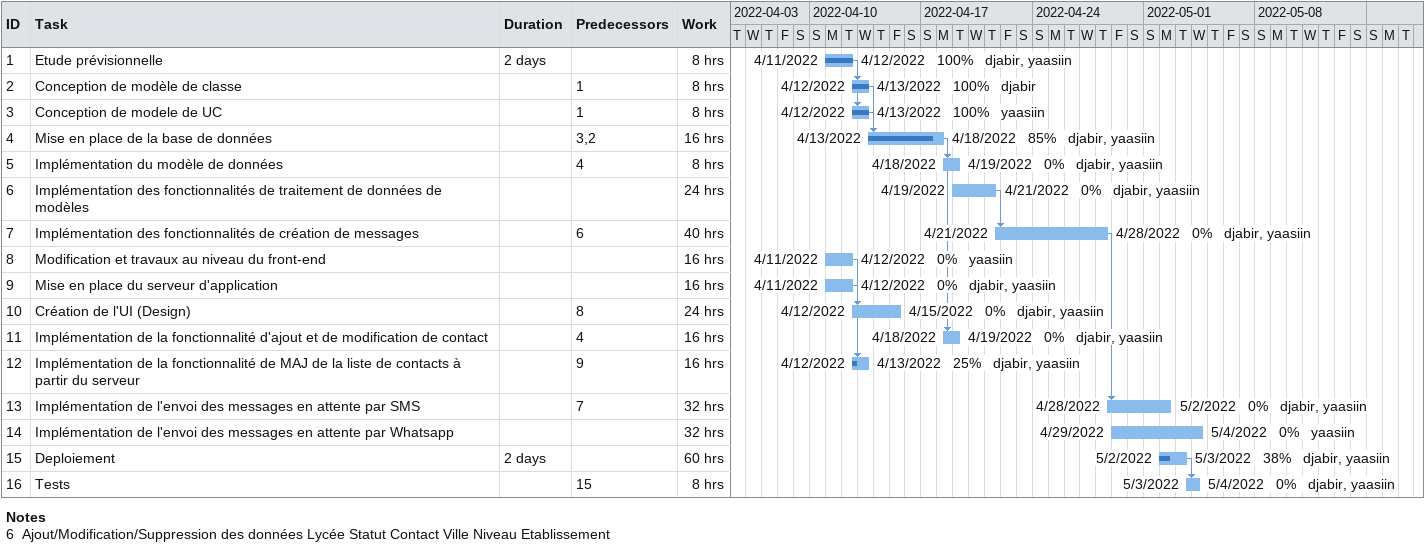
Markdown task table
| ID | Task | Duration | Start | Finish | Predecessors | Resources | % complete | Work (h) |
|---|---|---|---|---|---|---|---|---|
| 1 | Etude prévisionnelle | 2d | 2022-04-11 | 2022-04-12 |  | djabir, yaasiin | 100 | 8 |
| 2 | Conception de modèle de classe |  | 2022-04-12 | 2022-04-13 | 1 | djabir | 100 | 8 |
| 3 | Conception de modele de UC |  | 2022-04-12 | 2022-04-13 | 1 | yaasiin | 100 | 8 |
| 4 | Mise en place de la base de données |  | 2022-04-13 | 2022-04-18 | 3, 2 | djabir, yaasiin | 85 | 16 |
| 5 | Implémentation du modèle de données |  | 2022-04-18 | 2022-04-19 | 4 | djabir, yaasiin | 0 | 8 |
| 6 | Implémentation des fonctionnalités de traitement de données de modèles |  | 2022-04-19 | 2022-04-21 |  | djabir, yaasiin | 0 | 24 |
| 7 | Implémentation des fonctionnalités de création de messages |  | 2022-04-21 | 2022-04-28 | 6 | djabir, yaasiin | 0 | 40 |
| 8 | Modification et travaux au niveau du front-end |  | 2022-04-11 | 2022-04-12 |  | yaasiin | 0 | 16 |
| 9 | Mise en place du serveur d'application |  | 2022-04-11 | 2022-04-12 |  | djabir, yaasiin | 0 | 16 |
| 10 | Création de l'UI (Design) |  | 2022-04-12 | 2022-04-15 | 8 | djabir, yaasiin | 0 | 24 |
| 11 | Implémentation de la fonctionnalité d'ajout et de modification de contact |  | 2022-04-18 | 2022-04-19 | 4 | djabir, yaasiin | 0 | 16 |
| 12 | Implémentation de la fonctionnalité de MAJ de la liste de contacts à partir du serveur |  | 2022-04-12 | 2022-04-13 | 9 | djabir, yaasiin | 25 | 16 |
| 13 | Implémentation de l'envoi des messages en attente par SMS |  | 2022-04-28 | 2022-05-02 | 7 | djabir, yaasiin | 0 | 32 |
| 14 | Implémentation de l'envoi des messages en attente par Whatsapp |  | 2022-04-29 | 2022-05-04 |  | yaasiin | 0 | 32 |
| 15 | Deploiement | 2d | 2022-05-02 | 2022-05-03 |  | djabir, yaasiin | 38 | 60 |
| 16 | Tests |  | 2022-05-03 | 2022-05-04 | 15 | djabir, yaasiin | 0 | 8 |

Notes
- 6: Ajout/Modification/Suppression des données Lycée Statut Contact Ville Niveau Etablissement
